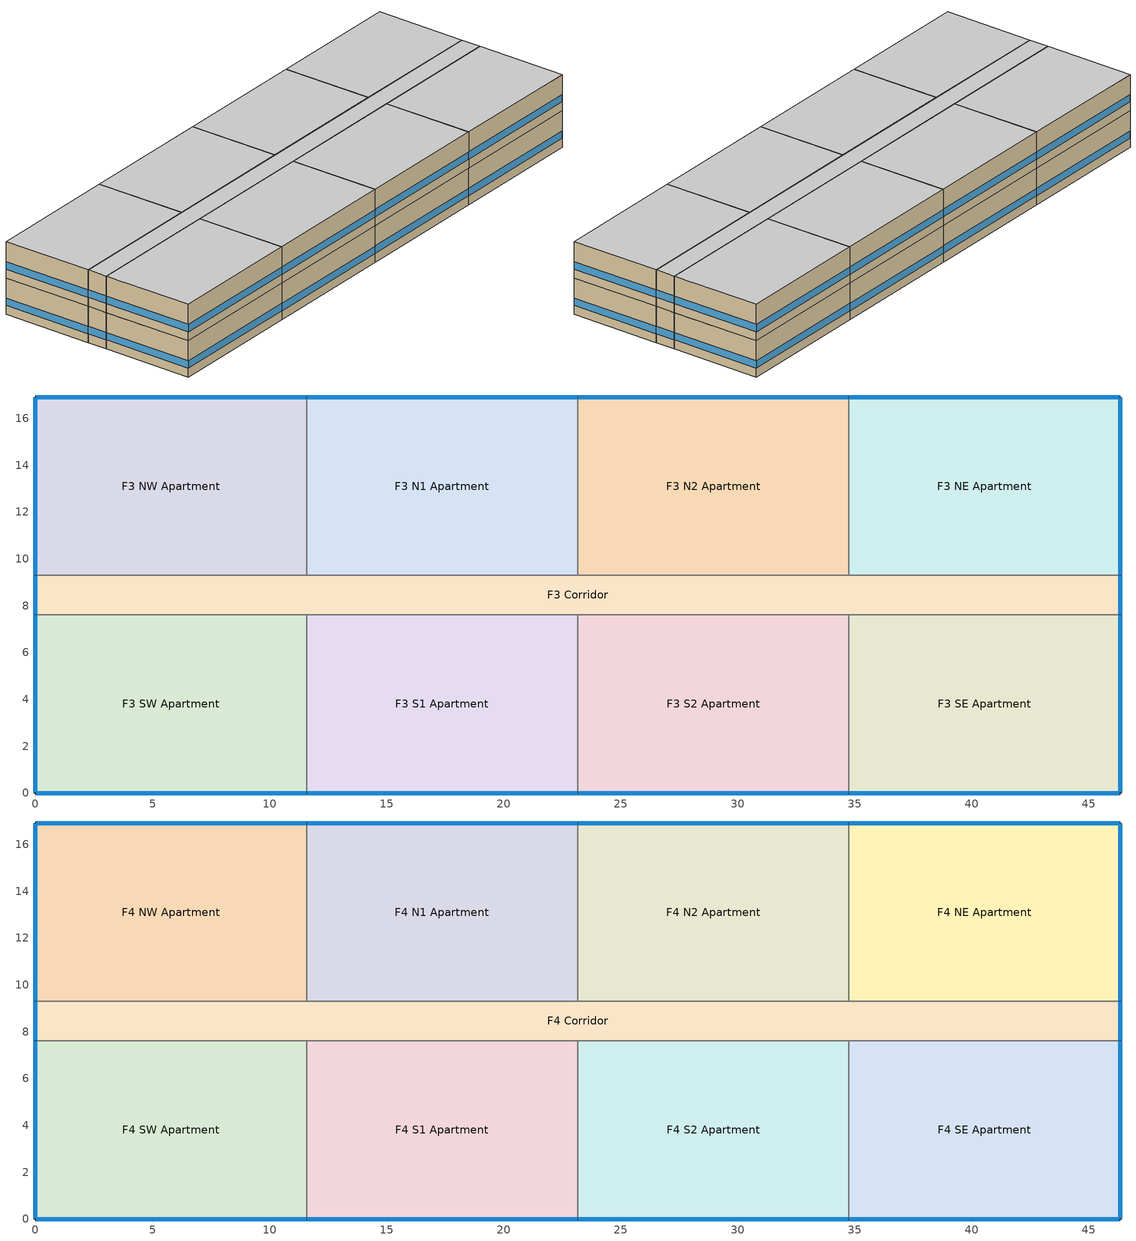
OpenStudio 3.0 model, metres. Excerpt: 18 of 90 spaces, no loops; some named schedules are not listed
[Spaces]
F3 NE Apartment
 floor to F2 NE Apartment: 46.33,16.92 46.33,9.3 34.75,9.3 34.75,16.92 z6.1
 wall outside: 46.33,9.3 46.33,16.92 34.75,16.92 z6.1:9.14
 wall to F3 N2 Apartment: 34.75,16.92 34.75,9.3 z6.1:9.14
 wall to F3 Corridor: 34.75,9.3 46.33,9.3 z6.1:9.14
 window: 46.33,9.32 46.33,16.89 / 46.3,16.92 34.77,16.92 z6.86:7.47
F3 SE Apartment
 floor to F2 SE Apartment: 46.33,7.62 46.33,0 34.75,0 34.75,7.62 z6.1
 wall outside: 34.75,0 46.33,0 46.33,7.62 z6.1:9.14
 wall to F3 Corridor: 46.33,7.62 34.75,7.62 z6.1:9.14
 wall to F3 S2 Apartment: 34.75,7.62 34.75,0 z6.1:9.14
 window: 46.33,0.03 46.33,7.59 / 34.77,0 46.3,0 z6.86:7.47
F3 N2 Apartment
 floor to F2 N2 Apartment: 34.75,16.92 34.75,9.3 23.16,9.3 23.16,16.92 z6.1
 wall outside: 34.75,16.92 23.16,16.92 z6.1:9.14
 wall to F3 Corridor: 23.16,9.3 34.75,9.3 z6.1:9.14
 wall to F3 N1 Apartment: 23.16,16.92 23.16,9.3 z6.1:9.14
 window: 34.72,16.92 23.19,16.92 z6.86:7.47
F3 NW Apartment
 floor to F2 NW Apartment: 11.58,16.92 11.58,9.3 0,9.3 0,16.92 z6.1
 wall outside: 11.58,16.92 0,16.92 0,9.3 z6.1:9.14
 wall to F3 N1 Apartment: 11.58,9.3 11.58,16.92 z6.1:9.14
 wall to F3 Corridor: 0,9.3 11.58,9.3 z6.1:9.14
 window: 11.56,16.92 0.03,16.92 / 0,16.89 0,9.32 z6.86:7.47
F3 Corridor
 floor to F2 Corridor: 46.33,9.3 46.33,7.62 0,7.62 0,9.3 z6.1
 wall outside: 0,9.3 0,7.62 / 46.33,7.62 46.33,9.3 z6.1:9.14
 wall to F3 S2 Apartment: 23.16,7.62 34.75,7.62 z6.1:9.14
 wall to F3 N1 Apartment: 23.16,9.3 11.58,9.3 z6.1:9.14
 wall to F3 S1 Apartment: 11.58,7.62 23.16,7.62 z6.1:9.14
 wall to F3 SW Apartment: 0,7.62 11.58,7.62 z6.1:9.14
 window: 46.33,7.65 46.33,9.27 / 0,9.27 0,7.65 z6.86:7.49
F3 SW Apartment
 floor to F2 SW Apartment: 11.58,7.62 11.58,0 0,0 0,7.62 z6.1
 wall outside: 0,7.62 0,0 11.58,0 z6.1:9.14
 wall to F3 S1 Apartment: 11.58,0 11.58,7.62 z6.1:9.14
 window: 0.03,0 11.56,0 / 0,7.59 0,0.03 z6.86:7.47
F3 N1 Apartment
 floor to F2 N1 Apartment: 23.16,16.92 23.16,9.3 11.58,9.3 11.58,16.92 z6.1
 wall outside: 23.16,16.92 11.58,16.92 z6.1:9.14
 window: 23.14,16.92 11.61,16.92 z6.86:7.47
F3 S2 Apartment
 floor to F2 S2 Apartment: 34.75,7.62 34.75,0 23.16,0 23.16,7.62 z6.1
 wall outside: 23.16,0 34.75,0 z6.1:9.14
 wall to F3 S1 Apartment: 23.16,7.62 23.16,0 z6.1:9.14
 window: 23.19,0 34.72,0 z6.86:7.47
F3 S1 Apartment
 floor to F2 S1 Apartment: 23.16,7.62 23.16,0 11.58,0 11.58,7.62 z6.1
 wall outside: 11.58,0 23.16,0 z6.1:9.14
 window: 11.61,0 23.14,0 z6.86:7.47
F4 NE Apartment
 floor to F3 NE Apartment: 46.33,16.92 46.33,9.3 34.75,9.3 34.75,16.92 z9.14
 wall outside: 46.33,9.3 46.33,16.92 34.75,16.92 z9.14:12.19
 wall to F4 Corridor: 34.75,9.3 46.33,9.3 z9.14:12.19
 wall to F4 N2 Apartment: 34.75,16.92 34.75,9.3 z9.14:12.19
 window: 46.33,9.32 46.33,16.89 / 46.3,16.92 34.77,16.92 z9.91:10.52
 ceiling to M NE Apartment: 46.33,9.3 46.33,16.92 34.75,16.92 34.75,9.3 z12.19
F4 S2 Apartment
 floor to F3 S2 Apartment: 34.75,7.62 34.75,0 23.16,0 23.16,7.62 z9.14
 wall outside: 23.16,0 34.75,0 z9.14:12.19
 wall to F4 S1 Apartment: 23.16,7.62 23.16,0 z9.14:12.19
 wall to F4 Corridor: 34.75,7.62 23.16,7.62 z9.14:12.19
 wall to F4 SE Apartment: 34.75,0 34.75,7.62 z9.14:12.19
 window: 23.19,0 34.72,0 z9.91:10.52
 ceiling to M S2 Apartment: 34.75,0 34.75,7.62 23.16,7.62 23.16,0 z12.19
F4 N2 Apartment
 floor to F3 N2 Apartment: 34.75,16.92 34.75,9.3 23.16,9.3 23.16,16.92 z9.14
 wall outside: 34.75,16.92 23.16,16.92 z9.14:12.19
 wall to F4 Corridor: 23.16,9.3 34.75,9.3 z9.14:12.19
 wall to F4 N1 Apartment: 23.16,16.92 23.16,9.3 z9.14:12.19
 window: 34.72,16.92 23.19,16.92 z9.91:10.52
 ceiling to M N2 Apartment: 34.75,9.3 34.75,16.92 23.16,16.92 23.16,9.3 z12.19
F4 NW Apartment
 floor to F3 NW Apartment: 11.58,16.92 11.58,9.3 0,9.3 0,16.92 z9.14
 wall outside: 11.58,16.92 0,16.92 0,9.3 z9.14:12.19
 wall to F4 N1 Apartment: 11.58,9.3 11.58,16.92 z9.14:12.19
 wall to F4 Corridor: 0,9.3 11.58,9.3 z9.14:12.19
 window: 11.56,16.92 0.03,16.92 / 0,16.89 0,9.32 z9.91:10.52
 ceiling to M NW Apartment: 11.58,9.3 11.58,16.92 0,16.92 0,9.3 z12.19
F4 N1 Apartment
 floor to F3 N1 Apartment: 23.16,16.92 23.16,9.3 11.58,9.3 11.58,16.92 z9.14
 wall outside: 23.16,16.92 11.58,16.92 z9.14:12.19
 wall to F4 Corridor: 11.58,9.3 23.16,9.3 z9.14:12.19
 window: 23.14,16.92 11.61,16.92 z9.91:10.52
 ceiling to M N1 Apartment: 23.16,9.3 23.16,16.92 11.58,16.92 11.58,9.3 z12.19
F4 Corridor
 floor to F3 Corridor: 46.33,9.3 46.33,7.62 0,7.62 0,9.3 z9.14
 wall outside: 0,9.3 0,7.62 / 46.33,7.62 46.33,9.3 z9.14:12.19
 wall to F4 SW Apartment: 0,7.62 11.58,7.62 z9.14:12.19
 wall to F4 S1 Apartment: 11.58,7.62 23.16,7.62 z9.14:12.19
 wall to F4 SE Apartment: 34.75,7.62 46.33,7.62 z9.14:12.19
 window: 46.33,7.65 46.33,9.27 / 0,9.27 0,7.65 z9.91:10.53
 ceiling to M Corridor: 46.33,7.62 46.33,9.3 0,9.3 0,7.62 z12.19
F4 SW Apartment
 floor to F3 SW Apartment: 11.58,7.62 11.58,0 0,0 0,7.62 z9.14
 wall outside: 0,7.62 0,0 11.58,0 z9.14:12.19
 wall to F4 S1 Apartment: 11.58,0 11.58,7.62 z9.14:12.19
 window: 0.03,0 11.56,0 / 0,7.59 0,0.03 z9.91:10.52
 ceiling to M SW Apartment: 11.58,0 11.58,7.62 0,7.62 0,0 z12.19
F4 SE Apartment
 floor to F3 SE Apartment: 46.33,7.62 46.33,0 34.75,0 34.75,7.62 z9.14
 wall outside: 34.75,0 46.33,0 46.33,7.62 z9.14:12.19
 window: 46.33,0.03 46.33,7.59 / 34.77,0 46.3,0 z9.91:10.52
 ceiling to M SE Apartment: 46.33,0 46.33,7.62 34.75,7.62 34.75,0 z12.19
F4 S1 Apartment
 floor to F3 S1 Apartment: 23.16,7.62 23.16,0 11.58,0 11.58,7.62 z9.14
 wall outside: 11.58,0 23.16,0 z9.14:12.19
 window: 11.61,0 23.14,0 z9.91:10.52
 ceiling to M S1 Apartment: 23.16,0 23.16,7.62 11.58,7.62 11.58,0 z12.19
[Site]
Kuujjuaq AP_QC_CAN: Latitude {deg}=58.1; Longitude {deg}=-68.417; Time Zone {hr}=-5; Elevation {m}=39.9; Terrain=City
[Building]
HighriseApartment-CAN_QC_Kuujjuaq.AP.719060_CWEC2016.epw created: 2020-05-18 23:33:19 +0000: North Axis {deg}=0; Default Construction Set=BTAP-Mass at hdd = 8550.0; Standards Number of Stories=10; Standards Number of Above Ground Stories=10; Standards Building Type=NECB2011_HighriseApartment
[Site:WaterMainsTemperature]
Calculation Method=Correlation; Annual Average Outdoor Air Temperature {C}=-3.825; Maximum Difference In Monthly Average Outdoor Air Temperatures {deltaC}=36
[Site:GroundTemperature:BuildingSurface]
19.527, 19.502, 19.536, 19.598, 20.002, 21.64, 22.225, 22.375, 21.449, 20.121, 19.802, 19.633
[SizingPeriod:DesignDay] Barometric Pressure {Pa}=100847; Sky Clearness=0; Rain Indicator=0; Snow Indicator=0; Day of Month=21; Daylight Saving Time Indicator=0; Humidity Indicating Type=Wetbulb; Dry-Bulb Temperature Range Modifier Type=DefaultMultipliers
Name | Maximum Dry-Bulb Temperature {C} | Daily Dry-Bulb Temperature Range {deltaC} | Humidity Indicating Conditions at Maximum Dry-Bulb | Wind Speed {m/s} | Wind Direction {deg} | Month | Day Type | Solar Model Indicator | ASHRAE Taub | ASHRAE Taud
Kuujjuaq AP Ann Clg .4% Condns DB=>MWB | 24.1 | 10.3 | 16.2 | 4 | 210 | 7 | SummerDesignDay | ASHRAETau | 0.364 | 2.418
Kuujjuaq AP Ann Htg 99.6% Condns DB | -36.2 | 0 | -36.2 | 2.2 | 220 | 1 | WinterDesignDay | ASHRAEClearSky
[Material:NoMass] Roughness=Smooth; Thermal Absorptance=0.9; Solar Absorptance=0.7
Name | Thermal Resistance {m2-K/W} | Visible Absorptance
Typical Carpet Pad; Typical Carpet Pad 1 | 0.21648 | 0.8
Typical Insulation 1 | 6.78179 | 0.7
Typical Insulation 2 | 5.19354 | 0.7
Typical Insulation 3 | 7.04224 | 0.7
Typical Carpet Pad 2 | 2.57255 | 0.8
Typical Carpet Pad 3; Typical Carpet Pad 4 | 4.69593 | 0.8
Typical Insulation 4 | 0.624982 | 0.7
Typical Insulation 5 | 0.625 | 0.7
[Material]
Name | Roughness | Thickness {m} | Conductivity {W/m-K} | Density {kg/m3} | Specific Heat {J/kg-K} | Thermal Absorptance | Solar Absorptance | Visible Absorptance
G05 25mm wood | MediumSmooth | 0.0254 | 0.15 | 608 | 1630 | 0.9 | 0.5 | 0.5
100mm Normalweight concrete floor 1 | MediumSmooth | 0.1016 | 2.31 | 2322 | 832
G01 13mm gypsum board 1 | Smooth | 0.0127 | 0.16 | 800 | 1090 | 0.9 | 0.7 | 0.5
4 in. Normalweight Concrete Floor 1 | MediumRough | 0.1016 | 2.31 | 2322 | 832 | 0.9 | 0.7 | 0.7
1IN Stucco 1 | Smooth | 0.0253 | 0.6918 | 1858 | 837 | 0.9 | 0.7 | 0.92
8IN CONCRETE HW RefBldg 1 | Rough | 0.2032 | 1.311 | 2240 | 836.8 | 0.9 | 0.7 | 0.7
1/2IN Gypsum 1 | Smooth | 0.0127 | 0.16 | 784.9 | 830 | 0.9 | 0.4 | 0.4
Metal Roof Surface 1; F08 Metal surface 1 | Smooth | 0.0008 | 45.28 | 7824 | 500 | 0.9 | 0.7 | 0.7
6 in. Normalweight Concrete Floor 1; 6 in. Normalweight Concrete Floor 2; 6 in. Normalweight Concrete Floor 3 | MediumRough | 0.1524 | 2.31 | 2322 | 832 | 0.9 | 0.7 | 0.7
[Construction]
BTAP-Int-Partition; BTAP-Int-Door: G05 25mm wood
BTAP-Int-Floor: 100mm Normalweight concrete floor 1, Typical Carpet Pad
BTAP-Int-Wall: G01 13mm gypsum board 1, G01 13mm gypsum board 1
BTAP-Int-Ceiling: Typical Carpet Pad, 100mm Normalweight concrete floor 1
BTAP-Int-Window: SimpleGlazing
BTAP-Ext-Floor-Mass:U-0.142: Typical Insulation 1, 4 in. Normalweight Concrete Floor 1, Typical Carpet Pad 1
BTAP-Ext-Wall-Mass:U-0.183: 1IN Stucco 1, 8IN CONCRETE HW RefBldg 1, Typical Insulation 2, 1/2IN Gypsum 1
BTAP-Ext-Roof-Metal:U-0.142: Metal Roof Surface 1, Typical Insulation 3
BTAP-Grnd-Floor-Mass:U-0.379: 6 in. Normalweight Concrete Floor 1, Typical Carpet Pad 2
BTAP-Grnd-Wall-Mass:U-0.21: 6 in. Normalweight Concrete Floor 2, Typical Carpet Pad 3
BTAP-Grnd-Roof-Mass:U-0.21: 6 in. Normalweight Concrete Floor 3, Typical Carpet Pad 4
BTAP-Ext-FixedWindow:U=0.160 SHGC=0.600; BTAP-Ext-GlassDoors:U=0.160 SHGC=0.600; BTAP-Ext-Skylights:U=0.160 SHGC=0.600; BTAP-Ext-DaylightDomes:U=0.160 SHGC=0.600; BTAP-Ext-DaylightDiffuser:U=0.160 SHGC=0.600: SimpleGlazing:U=0.160 SHGC=0.600
BTAP-Ext-Door:U-1.6: F08 Metal surface 1, Typical Insulation 4
BTAP-Ext-OverHeadDoor:U-1.6: Typical Insulation 5
[DefaultConstructionSet]
BTAP-Mass at hdd = 8550.0: Default Exterior Surface Constructions=BTAP-Mass at hdd = 8550.0; Default Interior Surface Constructions=Default Surface Constructions 2; Default Ground Contact Surface Constructions=BTAP-Mass at hdd = 8550.0 1; Default Exterior SubSurface Constructions=BTAP-Mass at hdd = 8550.0; Default Interior SubSurface Constructions=Default Sub Surface Constructions 2; Interior Partition Construction=BTAP-Int-Partition
[DefaultSurfaceConstructions]
Name | Floor Construction | Wall Construction | Roof Ceiling Construction
Default Surface Constructions 2 | BTAP-Int-Floor | BTAP-Int-Wall | BTAP-Int-Ceiling
BTAP-Mass at hdd = 8550.0 | BTAP-Ext-Floor-Mass:U-0.142 | BTAP-Ext-Wall-Mass:U-0.183 | BTAP-Ext-Roof-Metal:U-0.142
BTAP-Mass at hdd = 8550.0 1 | BTAP-Grnd-Floor-Mass:U-0.379 | BTAP-Grnd-Wall-Mass:U-0.21 | BTAP-Grnd-Roof-Mass:U-0.21
[DefaultSubSurfaceConstructions]
Name | Fixed Window Construction | Operable Window Construction | Door Construction | Glass Door Construction | Overhead Door Construction | Skylight Construction | Tubular Daylight Dome Construction | Tubular Daylight Diffuser Construction
Default Sub Surface Constructions 2 | BTAP-Int-Window | BTAP-Int-Window | BTAP-Int-Door
BTAP-Mass at hdd = 8550.0 | BTAP-Ext-FixedWindow:U=0.160 SHGC=0.600 | BTAP-Ext-FixedWindow:U=0.160 SHGC=0.600 | BTAP-Ext-Door:U-1.6 | BTAP-Ext-GlassDoors:U=0.160 SHGC=0.600 | BTAP-Ext-OverHeadDoor:U-1.6 | BTAP-Ext-Skylights:U=0.160 SHGC=0.600 | BTAP-Ext-DaylightDomes:U=0.160 SHGC=0.600 | BTAP-Ext-DaylightDiffuser:U=0.160 SHGC=0.600
[WindowMaterial:SimpleGlazingSystem] Solar Heat Gain Coefficient=0.6; Visible Transmittance=0.21
Name | U-Factor {W/m2-K}
SimpleGlazing | 2.2
SimpleGlazing:U=0.160 SHGC=0.600 | 1.6
[Space] Part of Total Floor Area=Yes
Name | Space Type | Building Story | Thermal Zone
F4 N1 Apartment | Space Function Dwelling Unit(s) | Building Story 4 | Sp-F4 N1 Apartment Sys-1 Flr-5 Sch-G HPlcmt-north ZN
F4 S2 Apartment | Space Function Dwelling Unit(s) | Building Story 4 | Sp-F4 S2 Apartment Sys-1 Flr-5 Sch-G HPlcmt-south ZN
F3 SE Apartment | Space Function Dwelling Unit(s) | Building Story 3 | Sp-F3 SE Apartment Sys-1 Flr-4 Sch-G HPlcmt-south ZN
F3 NW Apartment | Space Function Dwelling Unit(s) | Building Story 3 | Sp-F3 NW Apartment Sys-1 Flr-4 Sch-G HPlcmt-north ZN
F4 S1 Apartment | Space Function Dwelling Unit(s) | Building Story 4 | Sp-F4 S1 Apartment Sys-1 Flr-5 Sch-G HPlcmt-south ZN
F4 NE Apartment | Space Function Dwelling Unit(s) | Building Story 4 | Sp-F4 NE Apartment Sys-1 Flr-5 Sch-G HPlcmt-north ZN
F3 N1 Apartment | Space Function Dwelling Unit(s) | Building Story 3 | Sp-F3 N1 Apartment Sys-1 Flr-4 Sch-G HPlcmt-north ZN
F4 SW Apartment | Space Function Dwelling Unit(s) | Building Story 4 | Sp-F4 SW Apartment Sys-1 Flr-5 Sch-G HPlcmt-south ZN
F3 NE Apartment | Space Function Dwelling Unit(s) | Building Story 3 | Sp-F3 NE Apartment Sys-1 Flr-4 Sch-G HPlcmt-north ZN
F4 N2 Apartment | Space Function Dwelling Unit(s) | Building Story 4 | Sp-F4 N2 Apartment Sys-1 Flr-5 Sch-G HPlcmt-north ZN
F4 NW Apartment | Space Function Dwelling Unit(s) | Building Story 4 | Sp-F4 NW Apartment Sys-1 Flr-5 Sch-G HPlcmt-north ZN
F4 Corridor | Space Function Corr. < 2.4m wide-sch-G | Building Story 4 | Sp-F4 Corridor Sys-1 Flr-5 Sch-G HPlcmt-east ZN
F3 S1 Apartment | Space Function Dwelling Unit(s) | Building Story 3 | Sp-F3 S1 Apartment Sys-1 Flr-4 Sch-G HPlcmt-south ZN
F3 N2 Apartment | Space Function Dwelling Unit(s) | Building Story 3 | Sp-F3 N2 Apartment Sys-1 Flr-4 Sch-G HPlcmt-north ZN
F3 S2 Apartment | Space Function Dwelling Unit(s) | Building Story 3 | Sp-F3 S2 Apartment Sys-1 Flr-4 Sch-G HPlcmt-south ZN
F3 Corridor | Space Function Corr. < 2.4m wide-sch-G | Building Story 3 | Sp-F3 Corridor Sys-1 Flr-4 Sch-G HPlcmt-east ZN
F3 SW Apartment | Space Function Dwelling Unit(s) | Building Story 3 | Sp-F3 SW Apartment Sys-1 Flr-4 Sch-G HPlcmt-south ZN
F4 SE Apartment | Space Function Dwelling Unit(s) | Building Story 4 | Sp-F4 SE Apartment Sys-1 Flr-5 Sch-G HPlcmt-south ZN
[BuildingStory]
Name | Nominal Z Coordinate {m}
Building Story 3 | 6.0957
Building Story 4 | 9.1435
[SpaceType] Standards Building Type=Space Function
Name | Default Schedule Set | Design Specification Outdoor Air Object | Standards Space Type
Space Function Corr. < 2.4m wide-sch-G | Space Function Corr. < 2.4m wide-sch-G Schedule Set | Space Function Corr. < 2.4m wide-sch-G Ventilation | Corr. < 2.4m wide-sch-G
Space Function Dwelling Unit(s) | Space Function Dwelling Unit(s) Schedule Set | Space Function Dwelling Unit(s) Ventilation | Dwelling Unit(s)
[People:Definition] Number of People Calculation Method=People/Area; Fraction Radiant=0.3
Name | People per Space Floor Area {person/m2}
Space Function Corr. < 2.4m wide-sch-G People Definition | 0.0100104
Space Function Dwelling Unit(s) People Definition | 0.0166841
[People]
Space Function Dwelling Unit(s) People: People Definition=Space Function Dwelling Unit(s) People Definition; Space or SpaceType=Space Function Dwelling Unit(s); Work Efficiency Schedule=Work Efficiency Schedule; Clothing Insulation Schedule=Clothing Schedule; Air Velocity Schedule=Air Velocity Schedule; Multiplier=1
[Lights:Definition] Design Level Calculation Method=Watts/Area; Fraction Radiant=0.5; Fraction Visible=0.2
Name | Watts per Space Floor Area {W/m2}
Space Function Corr. < 2.4m wide-sch-G Lights Definition | 8.39993
Space Function Dwelling Unit(s) Lights Definition | 4.99996
[Lights]
Space Function Dwelling Unit(s) Lights: Lights Definition=Space Function Dwelling Unit(s) Lights Definition; Space or SpaceType=Space Function Dwelling Unit(s); Fraction Replaceable=1
[DesignSpecification:OutdoorAir]
Space Function Dwelling Unit(s) Ventilation: Outdoor Air Method=Sum; Outdoor Air Flow per Person {m3/s-person}=0; Outdoor Air Flow per Floor Area {m3/s-m2}=0.00034544; Outdoor Air Flow Rate {m3/s}=0; Outdoor Air Flow Air Changes per Hour {1/hr}=0
[DefaultScheduleSet]
Space Function Dwelling Unit(s) Schedule Set: Number of People Schedule=NECB-G-Occupancy; People Activity Level Schedule=NECB-Activity; Lighting Schedule=NECB-G-Lighting; Electric Equipment Schedule=NECB-G-Electric-Equipment; Infiltration Schedule=Always On
[ThermostatSetpoint:DualSetpoint] Heating Setpoint Temperature Schedule=NECB-G-Thermostat Setpoint-Heating; Cooling Setpoint Temperature Schedule=NECB-G-Thermostat Setpoint-Cooling
Space Function Dwelling Unit(s) Thermostat 103; Space Function Dwelling Unit(s) Thermostat 104; Space Function Dwelling Unit(s) Thermostat 105; Space Function Dwelling Unit(s) Thermostat 106; Space Function Corr. < 2.4m wide-sch-G Thermostat 14; Space Function Dwelling Unit(s) Thermostat 107; Space Function Dwelling Unit(s) Thermostat 108; Space Function Dwelling Unit(s) Thermostat 109; Space Function Dwelling Unit(s) Thermostat 110; Space Function Dwelling Unit(s) Thermostat 111; Space Function Dwelling Unit(s) Thermostat 112; Space Function Dwelling Unit(s) Thermostat 113; Space Function Dwelling Unit(s) Thermostat 114; Space Function Corr. < 2.4m wide-sch-G Thermostat 15; Space Function Dwelling Unit(s) Thermostat 115; Space Function Dwelling Unit(s) Thermostat 116; Space Function Dwelling Unit(s) Thermostat 117; Space Function Dwelling Unit(s) Thermostat 118
[ElectricEquipment:Definition]
Space Function Dwelling Unit(s) Elec Equip Definition: Design Level Calculation Method=Watts/Area; Watts per Space Floor Area {W/m2}=4.99996; Fraction Radiant=0.5
[SpaceInfiltration:DesignFlowRate] Schedule=Always On Discrete; Design Flow Rate Calculation Method=Flow/ExteriorArea; Flow per Exterior Surface Area {m3/s-m2}=0.00025; Constant Term Coefficient=0; Temperature Term Coefficient=0; Velocity Term Coefficient=0.224; Velocity Squared Term Coefficient=0
Name | Space or SpaceType
F3 Corridor Infiltration | F3 Corridor
F3 N1 Apartment Infiltration | F3 N1 Apartment
F3 N2 Apartment Infiltration | F3 N2 Apartment
F3 NE Apartment Infiltration | F3 NE Apartment
F3 NW Apartment Infiltration | F3 NW Apartment
F3 S1 Apartment Infiltration | F3 S1 Apartment
F3 S2 Apartment Infiltration | F3 S2 Apartment
F3 SE Apartment Infiltration | F3 SE Apartment
F3 SW Apartment Infiltration | F3 SW Apartment
F4 Corridor Infiltration | F4 Corridor
F4 N1 Apartment Infiltration | F4 N1 Apartment
F4 N2 Apartment Infiltration | F4 N2 Apartment
F4 NE Apartment Infiltration | F4 NE Apartment
F4 NW Apartment Infiltration | F4 NW Apartment
F4 S1 Apartment Infiltration | F4 S1 Apartment
F4 S2 Apartment Infiltration | F4 S2 Apartment
F4 SE Apartment Infiltration | F4 SE Apartment
F4 SW Apartment Infiltration | F4 SW Apartment
[ThermalZone] Use Ideal Air Loads=No
Name | Thermostat
Sp-F3 N1 Apartment Sys-1 Flr-4 Sch-G HPlcmt-north ZN | Space Function Dwelling Unit(s) Thermostat 103
Sp-F3 N2 Apartment Sys-1 Flr-4 Sch-G HPlcmt-north ZN | Space Function Dwelling Unit(s) Thermostat 104
Sp-F3 NE Apartment Sys-1 Flr-4 Sch-G HPlcmt-north ZN | Space Function Dwelling Unit(s) Thermostat 105
Sp-F3 NW Apartment Sys-1 Flr-4 Sch-G HPlcmt-north ZN | Space Function Dwelling Unit(s) Thermostat 106
Sp-F3 Corridor Sys-1 Flr-4 Sch-G HPlcmt-east ZN | Space Function Corr. < 2.4m wide-sch-G Thermostat 14
Sp-F3 S1 Apartment Sys-1 Flr-4 Sch-G HPlcmt-south ZN | Space Function Dwelling Unit(s) Thermostat 107
Sp-F3 S2 Apartment Sys-1 Flr-4 Sch-G HPlcmt-south ZN | Space Function Dwelling Unit(s) Thermostat 108
Sp-F3 SE Apartment Sys-1 Flr-4 Sch-G HPlcmt-south ZN | Space Function Dwelling Unit(s) Thermostat 109
Sp-F3 SW Apartment Sys-1 Flr-4 Sch-G HPlcmt-south ZN | Space Function Dwelling Unit(s) Thermostat 110
Sp-F4 N1 Apartment Sys-1 Flr-5 Sch-G HPlcmt-north ZN | Space Function Dwelling Unit(s) Thermostat 111
Sp-F4 N2 Apartment Sys-1 Flr-5 Sch-G HPlcmt-north ZN | Space Function Dwelling Unit(s) Thermostat 112
Sp-F4 NE Apartment Sys-1 Flr-5 Sch-G HPlcmt-north ZN | Space Function Dwelling Unit(s) Thermostat 113
Sp-F4 NW Apartment Sys-1 Flr-5 Sch-G HPlcmt-north ZN | Space Function Dwelling Unit(s) Thermostat 114
Sp-F4 Corridor Sys-1 Flr-5 Sch-G HPlcmt-east ZN | Space Function Corr. < 2.4m wide-sch-G Thermostat 15
Sp-F4 S1 Apartment Sys-1 Flr-5 Sch-G HPlcmt-south ZN | Space Function Dwelling Unit(s) Thermostat 115
Sp-F4 S2 Apartment Sys-1 Flr-5 Sch-G HPlcmt-south ZN | Space Function Dwelling Unit(s) Thermostat 116
Sp-F4 SE Apartment Sys-1 Flr-5 Sch-G HPlcmt-south ZN | Space Function Dwelling Unit(s) Thermostat 117
Sp-F4 SW Apartment Sys-1 Flr-5 Sch-G HPlcmt-south ZN | Space Function Dwelling Unit(s) Thermostat 118
